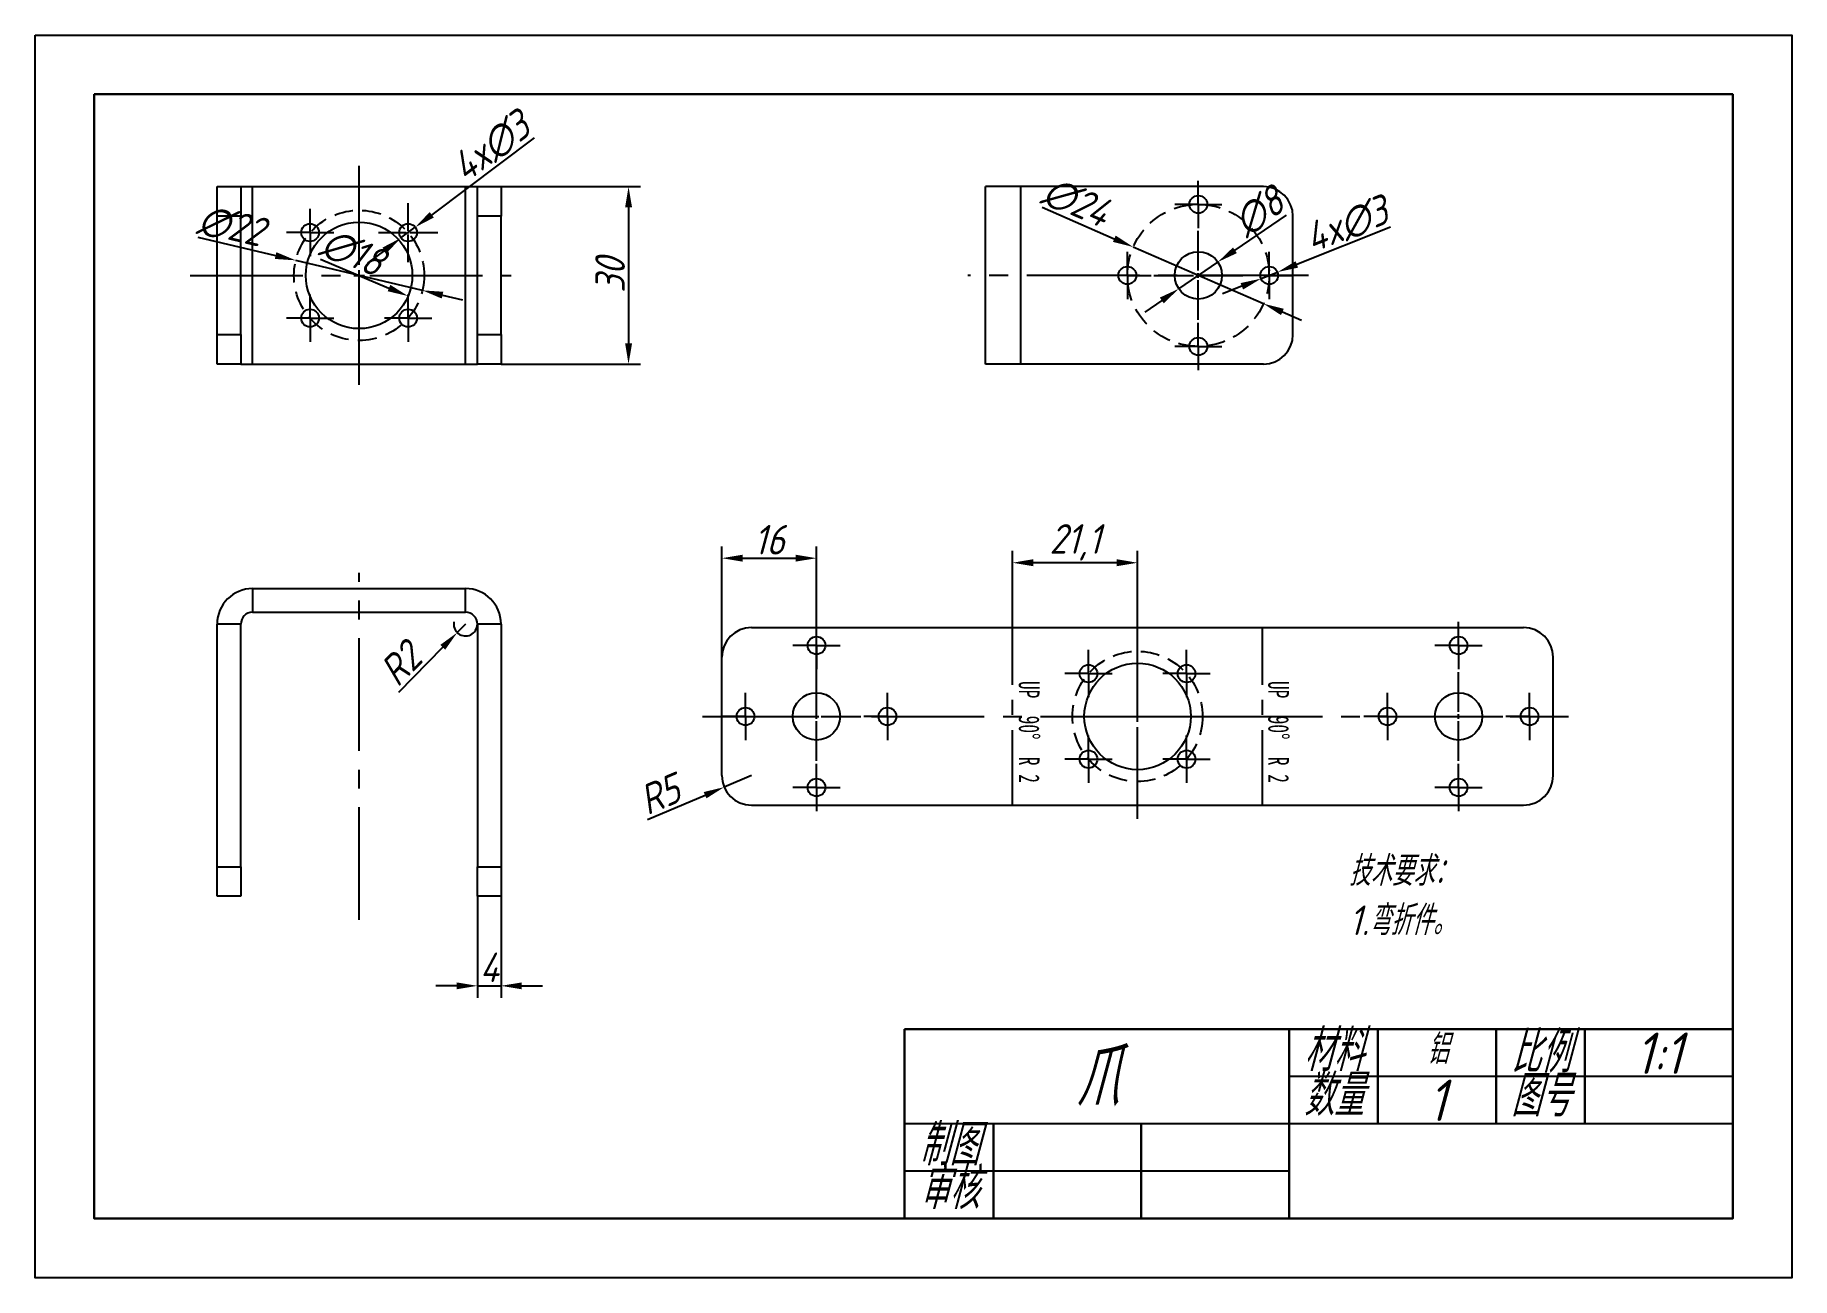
# Model space of a CAD drawing. Header units: millimetres. Extents: x 2895 to 3192, y 1640 to 1850.
import ezdxf

# ---------------------------------------------------------------- set-up
doc = ezdxf.new("R2010")
doc.units = ezdxf.units.MM
for name, pattern in [('CENTER2', [28.575, 19.05, -3.175, 3.175, -3.175]), ('CENTERX2', [20.32, 12.7, -2.54, 2.54, -2.54]), ('HIDDEN2', [4.7625, 3.175, -1.5875])]:
    doc.linetypes.add(name, pattern=pattern)
for name, color, linetype in [('10', 7, 'Continuous'), ('中心线', 1, 'CENTER2'), ('细实线', 3, 'Continuous'), ('虚线', 2, 'HIDDEN2')]:
    doc.layers.add(name, color=color, linetype=linetype)
doc.layers.add('粗实线', color=7, linetype='Continuous', lineweight=30)
doc.styles.add('SLDTEXTSTYLE6', font='TXT', dxfattribs={"width": 0.616667})
doc.styles.get("Standard").update_dxf_attribs({"font": 'gbeitc.shx', "bigfont": 'gbcbig.shx'})
doc.dimstyles.new('ISO-25', dxfattribs={"dimtxt": 5, "dimasz": 3.5, "dimexe": 2, "dimexo": 0, "dimtad": 1, "dimdec": 1, "dimtxsty": 'Standard', "dimcen": 2.5, "dimadec": 0, "dimazin": 0, "dimtfac": 1, "dimtdec": 1, "dimtmove": 0, "dimatfit": 3, "dimfxl": 1, "dimarcsym": 0})

# ---------------------------------------------------------------- blocks, each defined once
blk = doc.blocks.new('SW_CENTERMARKSYMBOL_1')
at = {"layer": '10', "color": 0}
for p, q in [((0, 2.5), (0, 4)), ((-2.5, 0), (-4, 0)), ((0, 0), (-2.5, 0)), ((0, 0), (0, 2.5)), ((0, 0), (0, -2.5)), ((0, 0), (2.5, 0)), ((2.5, 0), (4, 0)), ((0, -2.5), (0, -4))]:
    blk.add_line(p, q, dxfattribs=at)
blk = doc.blocks.new('SW_CENTERMARKSYMBOL_2')
at = {"layer": '10', "color": 0}
for p, q in [((0, 2.5), (0, 4)), ((-2.5, 0), (-4, 0)), ((0, 0), (-2.5, 0)), ((0, 0), (0, 2.5)), ((0, 0), (0, -2.5)), ((0, 0), (2.5, 0)), ((2.5, 0), (4, 0)), ((0, -2.5), (0, -4))]:
    blk.add_line(p, q, dxfattribs=at)
blk = doc.blocks.new('SW_CENTERMARKSYMBOL_3')
at = {"layer": '10', "color": 0}
for p, q in [((0, 2.5), (0, 4)), ((-2.5, 0), (-4, 0)), ((0, 0), (-2.5, 0)), ((0, 0), (0, 2.5)), ((0, 0), (0, -2.5)), ((0, 0), (2.5, 0)), ((2.5, 0), (4, 0)), ((0, -2.5), (0, -4))]:
    blk.add_line(p, q, dxfattribs=at)
blk = doc.blocks.new('SW_CENTERMARKSYMBOL_6')
at = {"layer": '10', "color": 0}
for p, q in [((0, 2.5), (0, 4)), ((-2.5, 0), (-4, 0)), ((0, 0), (-2.5, 0)), ((0, 0), (0, 2.5)), ((0, 0), (0, -2.5)), ((0, 0), (2.5, 0)), ((2.5, 0), (4, 0)), ((0, -2.5), (0, -4))]:
    blk.add_line(p, q, dxfattribs=at)
blk = doc.blocks.new('SW_CENTERMARKSYMBOL_7')
at = {"layer": '10', "color": 0}
for p, q in [((0, 2.5), (0, 4)), ((-2.5, 0), (-4, 0)), ((0, 0), (-2.5, 0)), ((0, 0), (0, 2.5)), ((0, 0), (0, -2.5)), ((0, 0), (2.5, 0)), ((2.5, 0), (4, 0)), ((0, -2.5), (0, -4))]:
    blk.add_line(p, q, dxfattribs=at)
blk = doc.blocks.new('SW_CENTERMARKSYMBOL_8')
at = {"layer": '10', "color": 0}
for p, q in [((0, 2.5), (0, 4)), ((-2.5, 0), (-4, 0)), ((0, 0), (-2.5, 0)), ((0, 0), (0, 2.5)), ((0, 0), (0, -2.5)), ((0, 0), (2.5, 0)), ((2.5, 0), (4, 0)), ((0, -2.5), (0, -4))]:
    blk.add_line(p, q, dxfattribs=at)
blk = doc.blocks.new('SW_CENTERMARKSYMBOL_9')
at = {"layer": '10', "color": 0}
for p, q in [((0, 2.5), (0, 4)), ((-2.5, 0), (-4, 0)), ((0, 0), (-2.5, 0)), ((0, 0), (0, 2.5)), ((0, 0), (0, -2.5)), ((0, 0), (2.5, 0)), ((2.5, 0), (4, 0)), ((0, -2.5), (0, -4))]:
    blk.add_line(p, q, dxfattribs=at)
blk = doc.blocks.new('SW_CENTERMARKSYMBOL_11')
at = {"layer": '10', "color": 0}
for p, q in [((0, 2.5), (0, 4)), ((-2.5, 0), (-4, 0)), ((0, 0), (-2.5, 0)), ((0, 0), (0, 2.5)), ((0, 0), (0, -2.5)), ((0, 0), (2.5, 0)), ((2.5, 0), (4, 0)), ((0, -2.5), (0, -4))]:
    blk.add_line(p, q, dxfattribs=at)
blk = doc.blocks.new('SW_CENTERMARKSYMBOL_12')
at = {"layer": '10', "color": 0}
for p, q in [((0, 2.5), (0, 4)), ((-2.5, 0), (-4, 0)), ((0, 0), (-2.5, 0)), ((0, 0), (0, 2.5)), ((0, 0), (0, -2.5)), ((0, 0), (2.5, 0)), ((2.5, 0), (4, 0)), ((0, -2.5), (0, -4))]:
    blk.add_line(p, q, dxfattribs=at)
blk = doc.blocks.new('SW_CENTERMARKSYMBOL_13')
at = {"layer": '10', "color": 0}
for p, q in [((0, 2.5), (0, 4)), ((-2.5, 0), (-4, 0)), ((0, 0), (-2.5, 0)), ((0, 0), (0, 2.5)), ((0, 0), (0, -2.5)), ((0, 0), (2.5, 0)), ((2.5, 0), (4, 0)), ((0, -2.5), (0, -4))]:
    blk.add_line(p, q, dxfattribs=at)
blk = doc.blocks.new('SW_CENTERMARKSYMBOL_14')
at = {"layer": '10', "color": 0}
for p, q in [((0, 2.5), (0, 4)), ((-2.5, 0), (-4, 0)), ((0, 0), (-2.5, 0)), ((0, 0), (0, 2.5)), ((0, 0), (0, -2.5)), ((0, 0), (2.5, 0)), ((2.5, 0), (4, 0)), ((0, -2.5), (0, -4))]:
    blk.add_line(p, q, dxfattribs=at)
blk = doc.blocks.new('SW_CENTERMARKSYMBOL_16')
at = {"layer": '10', "color": 0}
for p, q in [((0, 2.5), (0, 4)), ((-2.5, 0), (-4, 0)), ((0, 0), (-2.5, 0)), ((0, 0), (0, 2.5)), ((0, 0), (0, -2.5)), ((0, 0), (2.5, 0)), ((2.5, 0), (4, 0)), ((0, -2.5), (0, -4))]:
    blk.add_line(p, q, dxfattribs=at)
blk = doc.blocks.new('SW_CENTERMARKSYMBOL_17')
at = {"layer": '10', "color": 0}
for p, q in [((0, 2.5), (0, 4)), ((-2.5, 0), (-4, 0)), ((0, 0), (-2.5, 0)), ((0, 0), (0, 2.5)), ((0, 0), (0, -2.5)), ((0, 0), (2.5, 0)), ((2.5, 0), (4, 0)), ((0, -2.5), (0, -4))]:
    blk.add_line(p, q, dxfattribs=at)
blk = doc.blocks.new('SW_CENTERMARKSYMBOL_18')
at = {"layer": '10', "color": 0}
for p, q in [((0, 2.5), (0, 4)), ((-2.5, 0), (-4, 0)), ((0, 0), (-2.5, 0)), ((0, 0), (0, 2.5)), ((0, 0), (0, -2.5)), ((0, 0), (2.5, 0)), ((2.5, 0), (4, 0)), ((0, -2.5), (0, -4))]:
    blk.add_line(p, q, dxfattribs=at)
blk = doc.blocks.new('SW_CENTERMARKSYMBOL_19')
at = {"layer": '10', "color": 0}
for p, q in [((0, 2.5), (0, 4)), ((-2.5, 0), (-4, 0)), ((0, 0), (-2.5, 0)), ((0, 0), (0, 2.5)), ((0, 0), (0, -2.5)), ((0, 0), (2.5, 0)), ((2.5, 0), (4, 0)), ((0, -2.5), (0, -4))]:
    blk.add_line(p, q, dxfattribs=at)
blk = doc.blocks.new('SW_CENTERMARKSYMBOL_21')
at = {"layer": '10', "color": 0}
for p, q in [((0, 2.5), (0, 4)), ((-2.5, 0), (-4, 0)), ((0, 0), (-2.5, 0)), ((0, 0), (0, 2.5)), ((0, 0), (0, -2.5)), ((0, 0), (2.5, 0)), ((2.5, 0), (4, 0)), ((0, -2.5), (0, -4))]:
    blk.add_line(p, q, dxfattribs=at)
blk = doc.blocks.new('SW_CENTERMARKSYMBOL_22')
at = {"layer": '10', "color": 0}
for p, q in [((0, 2.5), (0, 4)), ((-2.5, 0), (-4, 0)), ((0, 0), (-2.5, 0)), ((0, 0), (0, 2.5)), ((0, 0), (0, -2.5)), ((0, 0), (2.5, 0)), ((2.5, 0), (4, 0)), ((0, -2.5), (0, -4))]:
    blk.add_line(p, q, dxfattribs=at)
blk = doc.blocks.new('SW_CENTERMARKSYMBOL_23')
at = {"layer": '10', "color": 0}
for p, q in [((0, 2.5), (0, 4)), ((-2.5, 0), (-4, 0)), ((0, 0), (-2.5, 0)), ((0, 0), (0, 2.5)), ((0, 0), (0, -2.5)), ((0, 0), (2.5, 0)), ((2.5, 0), (4, 0)), ((0, -2.5), (0, -4))]:
    blk.add_line(p, q, dxfattribs=at)
blk = doc.blocks.new('SW_CENTERMARKSYMBOL_24')
at = {"layer": '10', "color": 0}
for p, q in [((0, 2.5), (0, 4)), ((-2.5, 0), (-4, 0)), ((0, 0), (-2.5, 0)), ((0, 0), (0, 2.5)), ((0, 0), (0, -2.5)), ((0, 0), (2.5, 0)), ((2.5, 0), (4, 0)), ((0, -2.5), (0, -4))]:
    blk.add_line(p, q, dxfattribs=at)
blk = doc.blocks.new('*U32')
at = {"layer": '中心线', "color": 0, "linetype": 'CENTER2', "transparency": 16777216}
for p, q in [((0, 1.8), (0, 12.5)), ((-28.55, 0), (-1.8, 0)), ((1.8, 0), (25.7, 0)), ((0, -12.5), (0, -1.8))]:
    blk.add_line(p, q, dxfattribs=at)
at = {"layer": '中心线', "color": 0, "linetype": 'Continuous', "transparency": 16777216}
for p, q in [((-0.9, 0), (0.9, 0)), ((0, -0.9), (0, 0.9))]:
    blk.add_line(p, q, dxfattribs=at)
blk = doc.blocks.new('*U33')
at = {"layer": '中心线', "color": 0, "linetype": 'CENTER2', "transparency": 16777216}
for p, q in [((0, 0.3), (0, 5)), ((-5, 0), (-0.3, 0)), ((0.3, 0), (5, 0)), ((0, -5), (0, -0.3))]:
    blk.add_line(p, q, dxfattribs=at)
at = {"layer": '中心线', "color": 0, "linetype": 'Continuous', "transparency": 16777216}
for p, q in [((-0.15, 0), (0.15, 0)), ((0, -0.15), (0, 0.15))]:
    blk.add_line(p, q, dxfattribs=at)
blk = doc.blocks.new('*U34')
at = {"layer": '中心线', "color": 0, "linetype": 'CENTER2', "transparency": 16777216}
for p, q in [((0, 0.8), (0, 7.5)), ((-7.5, 0), (-0.8, 0)), ((0.8, 0), (7.5, 0)), ((0, -7.5), (0, -0.8))]:
    blk.add_line(p, q, dxfattribs=at)
at = {"layer": '中心线', "color": 0, "linetype": 'Continuous', "transparency": 16777216}
for p, q in [((-0.4, 0), (0.4, 0)), ((0, -0.4), (0, 0.4))]:
    blk.add_line(p, q, dxfattribs=at)
blk = doc.blocks.new('*U35')
at = {"layer": '中心线', "color": 0, "linetype": 'CENTER2', "transparency": 16777216}
for p, q in [((0, 0.8), (0, 7.5)), ((-7.5, 0), (-0.8, 0)), ((0.8, 0), (7.5, 0)), ((0, -7.5), (0, -0.8))]:
    blk.add_line(p, q, dxfattribs=at)
at = {"layer": '中心线', "color": 0, "linetype": 'Continuous', "transparency": 16777216}
for p, q in [((-0.4, 0), (0.4, 0)), ((0, -0.4), (0, 0.4))]:
    blk.add_line(p, q, dxfattribs=at)
blk = doc.blocks.new('*U36')
at = {"layer": '中心线', "color": 0, "linetype": 'CENTER2', "transparency": 16777216}
for p, q in [((0, 1.8), (0, 17.11)), ((-12.5, 0), (-1.8, 0)), ((1.8, 0), (12.5, 0)), ((0, -17.29), (0, -1.8))]:
    blk.add_line(p, q, dxfattribs=at)
at = {"layer": '中心线', "color": 0, "linetype": 'Continuous', "transparency": 16777216}
for p, q in [((-0.9, 0), (0.9, 0)), ((0, -0.9), (0, 0.9))]:
    blk.add_line(p, q, dxfattribs=at)
blk = doc.blocks.new('*U37')
at = {"layer": '中心线', "color": 0, "linetype": 'CENTER2', "transparency": 16777216}
for p, q in [((0, 0.8), (0, 7.5)), ((-7.5, 0), (-0.8, 0)), ((0.8, 0), (7.5, 0)), ((0, -7.5), (0, -0.8))]:
    blk.add_line(p, q, dxfattribs=at)
at = {"layer": '中心线', "color": 0, "linetype": 'Continuous', "transparency": 16777216}
for p, q in [((-0.4, 0), (0.4, 0)), ((0, -0.4), (0, 0.4))]:
    blk.add_line(p, q, dxfattribs=at)
blk = doc.blocks.new('*U38')
at = {"layer": '中心线', "color": 0, "linetype": 'CENTER2', "transparency": 16777216}
blk.add_line((0, -18.5), (0, 18.5), dxfattribs=at)
blk = doc.blocks.new('*U39')
at = {"layer": '中心线', "color": 0, "linetype": 'CENTER2', "transparency": 16777216}
blk.add_line((28.13, 0), (-29.45, 0), dxfattribs=at)
blk = doc.blocks.new('*U40')
at = {"layer": '中心线', "color": 0, "linetype": 'CENTER2', "transparency": 16777216}
blk.add_line((0, -29.5), (0, 29.15), dxfattribs=at)
blk = doc.blocks.new('*U41')
at = {"layer": '中心线', "color": 0, "linetype": 'CENTER2', "transparency": 16777216}
blk.add_line((-73.53, 0), (72.87, 0), dxfattribs=at)
blk = doc.blocks.new('*D42')
at = {"layer": 'Defpoints', "color": 0, "transparency": 16777216}
for p in [(2957.14, 1815.73), (2959.54, 1817.53)]:
    blk.add_point(p, dxfattribs=at)
at = {"layer": '细实线', "color": 0, "lineweight": -2, "transparency": 16777216}
for p, q in [((2979.64, 1832.66), (2962.34, 1819.64)), ((2957.14, 1815.73), (2959.54, 1817.53)), ((2954.35, 1813.62), (2951.55, 1811.52))]:
    blk.add_line(p, q, dxfattribs=at)
at = {"layer": '细实线', "color": 0, "transparency": 16777216}
for points in [[(2961.99, 1820.1), (2962.69, 1819.17), (2959.54, 1817.53)], [(2954, 1814.09), (2954.7, 1813.16), (2957.14, 1815.73)]]:
    blk.add_solid(points, dxfattribs=at)
at = {"layer": '细实线', "color": 0, "transparency": 16777216, "insert": (2972.35, 1831.09), "char_height": 5, "attachment_point": 5, "rotation": 36.97}
blk.add_mtext('4x∅3', dxfattribs=at)
blk = doc.blocks.new('*D43')
at = {"layer": 'Defpoints', "color": 0, "transparency": 16777216}
for p in [(2941.76, 1812.91), (2958.34, 1805.9)]:
    blk.add_point(p, dxfattribs=at)
at = {"layer": '细实线', "color": 0, "lineweight": -2, "transparency": 16777216}
blk.add_line((2943.54, 1812.15), (2955.11, 1807.26), dxfattribs=at)
at = {"layer": '细实线', "color": 0, "transparency": 16777216}
blk.add_solid([(2955.34, 1807.8), (2954.89, 1806.72), (2958.34, 1805.9)], dxfattribs=at)
at = {"layer": '细实线', "color": 0, "transparency": 16777216, "insert": (2948.94, 1813.27), "char_height": 5, "attachment_point": 5, "rotation": 337.0726}
blk.add_mtext('∅18', dxfattribs=at)
blk = doc.blocks.new('*D44')
at = {"layer": 'Defpoints', "color": 0, "transparency": 16777216}
for p in [(3095.24, 1811.66), (3088.64, 1807.14)]:
    blk.add_point(p, dxfattribs=at)
at = {"layer": '细实线', "color": 0, "lineweight": -2, "transparency": 16777216}
for p, q in [((3106.78, 1819.56), (3098.13, 1813.64)), ((3088.64, 1807.14), (3095.24, 1811.66)), ((3085.76, 1805.17), (3082.87, 1803.19))]:
    blk.add_line(p, q, dxfattribs=at)
at = {"layer": '细实线', "color": 0, "transparency": 16777216}
for points in [[(3097.8, 1814.12), (3098.46, 1813.16), (3095.24, 1811.66)], [(3085.43, 1805.65), (3086.09, 1804.68), (3088.64, 1807.14)]]:
    blk.add_solid(points, dxfattribs=at)
at = {"layer": '细实线', "color": 0, "transparency": 16777216, "insert": (3102.13, 1820.17), "char_height": 5, "attachment_point": 5, "rotation": 34.4041}
blk.add_mtext('∅8', dxfattribs=at)
blk = doc.blocks.new('*D45')
at = {"layer": 'Defpoints', "color": 0, "transparency": 16777216}
for p in [(3102.55, 1808.85), (3105.34, 1809.96)]:
    blk.add_point(p, dxfattribs=at)
at = {"layer": '细实线', "color": 0, "lineweight": -2, "transparency": 16777216}
for p, q in [((3124.43, 1817.55), (3108.59, 1811.25)), ((3102.55, 1808.85), (3105.34, 1809.96)), ((3099.3, 1807.56), (3096.05, 1806.26))]:
    blk.add_line(p, q, dxfattribs=at)
at = {"layer": '细实线', "color": 0, "transparency": 16777216}
for points in [[(3108.38, 1811.79), (3108.81, 1810.71), (3105.34, 1809.96)], [(3099.08, 1808.1), (3099.51, 1807.01), (3102.55, 1808.85)]]:
    blk.add_solid(points, dxfattribs=at)
at = {"layer": '细实线', "color": 0, "transparency": 16777216, "insert": (3116.98, 1817.95), "char_height": 5, "attachment_point": 5, "rotation": 21.6801}
blk.add_mtext('4x∅3', dxfattribs=at)
blk = doc.blocks.new('*D46')
at = {"layer": 'Defpoints', "color": 0, "transparency": 16777216}
for p in [(2939.35, 1811.94), (2960.75, 1806.87)]:
    blk.add_point(p, dxfattribs=at)
at = {"layer": '细实线', "color": 0, "lineweight": -2, "transparency": 16777216}
for p, q in [((2922.8, 1815.86), (2935.94, 1812.75)), ((2960.75, 1806.87), (2939.35, 1811.94)), ((2964.16, 1806.06), (2967.56, 1805.25))]:
    blk.add_line(p, q, dxfattribs=at)
at = {"layer": '细实线', "color": 0, "transparency": 16777216}
for points in [[(2936.07, 1813.32), (2935.81, 1812.18), (2939.35, 1811.94)], [(2964.29, 1806.63), (2964.02, 1805.49), (2960.75, 1806.87)]]:
    blk.add_solid(points, dxfattribs=at)
at = {"layer": '细实线', "color": 0, "transparency": 16777216, "insert": (2928.39, 1817.75), "char_height": 5, "attachment_point": 5, "rotation": 346.6622}
blk.add_mtext('∅22', dxfattribs=at)
blk = doc.blocks.new('*D47')
at = {"layer": 'Defpoints', "color": 0, "transparency": 16777216}
for p in [(3080.94, 1814.19), (3102.95, 1804.61)]:
    blk.add_point(p, dxfattribs=at)
at = {"layer": '细实线', "color": 0, "lineweight": -2, "transparency": 16777216}
for p, q in [((3065.55, 1820.9), (3077.73, 1815.59)), ((3102.95, 1804.61), (3080.94, 1814.19)), ((3106.16, 1803.22), (3109.36, 1801.82))]:
    blk.add_line(p, q, dxfattribs=at)
at = {"layer": '细实线', "color": 0, "transparency": 16777216}
for points in [[(3077.97, 1816.13), (3077.5, 1815.06), (3080.94, 1814.19)], [(3106.39, 1803.75), (3105.92, 1802.68), (3102.95, 1804.61)]]:
    blk.add_solid(points, dxfattribs=at)
at = {"layer": '细实线', "color": 0, "transparency": 16777216, "insert": (3071.28, 1821.81), "char_height": 5, "attachment_point": 5, "rotation": 336.4716}
blk.add_mtext('∅24', dxfattribs=at)
blk = doc.blocks.new('*D48')
at = {"layer": 'Defpoints', "color": 0, "transparency": 16777216}
for p in [(2974.05, 1824.4), (2974.05, 1794.4), (2995.61, 1794.4)]:
    blk.add_point(p, dxfattribs=at)
at = {"layer": '细实线', "color": 0, "lineweight": -2, "transparency": 16777216}
for p, q in [((2974.05, 1824.4), (2997.61, 1824.4)), ((2995.61, 1820.9), (2995.61, 1797.9)), ((2974.05, 1794.4), (2997.61, 1794.4))]:
    blk.add_line(p, q, dxfattribs=at)
at = {"layer": '细实线', "color": 0, "transparency": 16777216}
for points in [[(2995.03, 1820.9), (2996.2, 1820.9), (2995.61, 1824.4)], [(2995.03, 1797.9), (2996.2, 1797.9), (2995.61, 1794.4)]]:
    blk.add_solid(points, dxfattribs=at)
at = {"layer": '细实线', "color": 0, "transparency": 16777216, "insert": (2992.49, 1809.4), "char_height": 5, "attachment_point": 5, "rotation": 90}
blk.add_mtext('30', dxfattribs=at)
blk = doc.blocks.new('*D49')
at = {"layer": 'Defpoints', "color": 0, "transparency": 16777216}
for p in [(3060.52, 1760.84), (3060.52, 1749.87), (3081.66, 1734.87)]:
    blk.add_point(p, dxfattribs=at)
at = {"layer": '细实线', "color": 0, "lineweight": -2, "transparency": 16777216}
for p, q in [((3060.52, 1749.87), (3060.52, 1762.84)), ((3081.66, 1734.87), (3081.66, 1762.84)), ((3078.16, 1760.84), (3064.02, 1760.84))]:
    blk.add_line(p, q, dxfattribs=at)
at = {"layer": '细实线', "color": 0, "transparency": 16777216}
for points in [[(3064.02, 1761.43), (3064.02, 1760.26), (3060.52, 1760.84)], [(3078.16, 1761.43), (3078.16, 1760.26), (3081.66, 1760.84)]]:
    blk.add_solid(points, dxfattribs=at)
at = {"layer": '细实线', "color": 0, "transparency": 16777216, "insert": (3071.09, 1764.28), "char_height": 5, "attachment_point": 5}
blk.add_mtext('21,1', dxfattribs=at)
blk = doc.blocks.new('*D50')
at = {"layer": 'Defpoints', "color": 0, "transparency": 16777216}
for p in [(3027.38, 1761.61), (3011.38, 1734.87), (3027.38, 1734.87)]:
    blk.add_point(p, dxfattribs=at)
at = {"layer": '细实线', "color": 0, "lineweight": -2, "transparency": 16777216}
for p, q in [((3011.38, 1734.87), (3011.38, 1763.61)), ((3014.88, 1761.61), (3023.88, 1761.61)), ((3027.38, 1734.87), (3027.38, 1763.61))]:
    blk.add_line(p, q, dxfattribs=at)
at = {"layer": '细实线', "color": 0, "transparency": 16777216}
for points in [[(3014.88, 1762.19), (3014.88, 1761.03), (3011.38, 1761.61)], [(3023.88, 1762.19), (3023.88, 1761.03), (3027.38, 1761.61)]]:
    blk.add_solid(points, dxfattribs=at)
at = {"layer": '细实线', "color": 0, "transparency": 16777216, "insert": (3019.38, 1764.73), "char_height": 5, "attachment_point": 5}
blk.add_mtext('16', dxfattribs=at)
blk = doc.blocks.new('*D51')
at = {"layer": 'Defpoints', "color": 0, "transparency": 16777216}
for p in [(2968.05, 1750.47), (2966.65, 1749.04)]:
    blk.add_point(p, dxfattribs=at)
at = {"layer": '细实线', "color": 0, "lineweight": -2, "transparency": 16777216}
for p, q in [((2968.05, 1750.47), (2966.65, 1749.04)), ((2956.78, 1738.99), (2964.2, 1746.55))]:
    blk.add_line(p, q, dxfattribs=at)
blk.add_arc((2968.05, 1750.47), 2, 168.2254, 0, dxfattribs=at)
at = {"layer": '细实线', "color": 0, "transparency": 16777216}
blk.add_solid([(2963.78, 1746.95), (2964.61, 1746.14), (2966.65, 1749.04)], dxfattribs=at)
at = {"layer": '细实线', "color": 0, "transparency": 16777216, "insert": (2957.03, 1743.71), "char_height": 5, "attachment_point": 5, "rotation": 45.5212}
blk.add_mtext('R2', dxfattribs=at)
blk = doc.blocks.new('*D52')
at = {"layer": 'Defpoints', "color": 0, "transparency": 16777216}
for p in [(3011.77, 1722.92), (3016.38, 1724.87)]:
    blk.add_point(p, dxfattribs=at)
at = {"layer": '细实线', "color": 0, "lineweight": -2, "transparency": 16777216}
for p, q in [((3016.38, 1724.87), (3011.77, 1722.92)), ((2998.8, 1717.43), (3008.55, 1721.56))]:
    blk.add_line(p, q, dxfattribs=at)
at = {"layer": '细实线', "color": 0, "transparency": 16777216}
blk.add_solid([(3008.32, 1722.09), (3008.78, 1721.02), (3011.77, 1722.92)], dxfattribs=at)
at = {"layer": '细实线', "color": 0, "transparency": 16777216, "insert": (3000.85, 1721.69), "char_height": 5, "attachment_point": 5, "rotation": 22.9537}
blk.add_mtext('R5', dxfattribs=at)
blk = doc.blocks.new('*D53')
at = {"layer": 'Defpoints', "color": 0, "transparency": 16777216}
for p in [(2970.05, 1704.47), (2974.05, 1704.47), (2974.05, 1689.34)]:
    blk.add_point(p, dxfattribs=at)
at = {"layer": '细实线', "color": 0, "lineweight": -2, "transparency": 16777216}
for p, q in [((2970.05, 1704.47), (2970.05, 1687.34)), ((2974.05, 1704.47), (2974.05, 1687.34)), ((2966.55, 1689.34), (2963.05, 1689.34)), ((2970.05, 1689.34), (2974.05, 1689.34)), ((2977.55, 1689.34), (2981.05, 1689.34))]:
    blk.add_line(p, q, dxfattribs=at)
at = {"layer": '细实线', "color": 0, "transparency": 16777216}
for points in [[(2966.55, 1689.92), (2966.55, 1688.76), (2970.05, 1689.34)], [(2977.55, 1689.92), (2977.55, 1688.76), (2974.05, 1689.34)]]:
    blk.add_solid(points, dxfattribs=at)
at = {"layer": '细实线', "color": 0, "transparency": 16777216, "insert": (2972.05, 1692.47), "char_height": 5, "attachment_point": 5}
blk.add_mtext('4', dxfattribs=at)

msp = doc.modelspace()

# ---------------------------------------------------------------- linework, layer by layer
at = {"color": 7, "linetype": 'Continuous', "lineweight": 25}
for p, q in [((2926.05, 1824.4), (2930.05, 1824.4)), ((2926.05, 1819.4), (2926.05, 1824.4)), ((2930.05, 1824.4), (2930.05, 1819.4)), ((2930.05, 1824.4), (2932.05, 1824.4)), ((2932.05, 1794.4), (2932.05, 1824.4)), ((2932.05, 1824.4), (2968.05, 1824.4)), ((2968.05, 1794.4), (2968.05, 1824.4)), ((2968.05, 1824.4), (2970.05, 1824.4)), ((2970.05, 1824.4), (2974.05, 1824.4)), ((2970.05, 1819.4), (2970.05, 1824.4)), ((2974.05, 1824.4), (2974.05, 1819.4)), ((3055.94, 1794.4), (3055.94, 1824.4)), ((3061.94, 1824.4), (3055.94, 1824.4)), ((3061.94, 1794.4), (3061.94, 1824.4)), ((3102.94, 1824.4), (3061.94, 1824.4)), ((2930.05, 1819.4), (2926.05, 1819.4)), ((2926.05, 1799.4), (2926.05, 1819.4)), ((2930.05, 1799.4), (2930.05, 1819.4)), ((2974.05, 1819.4), (2970.05, 1819.4)), ((2970.05, 1799.4), (2970.05, 1819.4)), ((2974.05, 1799.4), (2974.05, 1819.4)), ((3107.94, 1799.4), (3107.94, 1819.4)), ((2926.05, 1799.4), (2930.05, 1799.4)), ((2926.05, 1794.4), (2926.05, 1799.4)), ((2930.05, 1799.4), (2930.05, 1794.4)), ((2970.05, 1799.4), (2974.05, 1799.4)), ((2970.05, 1794.4), (2970.05, 1799.4)), ((2974.05, 1799.4), (2974.05, 1794.4)), ((2930.05, 1794.4), (2926.05, 1794.4)), ((2930.05, 1794.4), (2932.05, 1794.4)), ((2932.05, 1794.4), (2968.05, 1794.4)), ((2968.05, 1794.4), (2970.05, 1794.4)), ((2974.05, 1794.4), (2970.05, 1794.4)), ((3061.94, 1794.4), (3055.94, 1794.4)), ((3102.94, 1794.4), (3061.94, 1794.4)), ((2932.05, 1756.47), (2932.05, 1752.47)), ((2932.05, 1756.47), (2968.05, 1756.47)), ((2968.05, 1752.47), (2968.05, 1756.47)), ((2932.05, 1752.47), (2968.05, 1752.47)), ((2930.05, 1750.47), (2926.05, 1750.47)), ((2926.05, 1709.47), (2926.05, 1750.47)), ((2930.05, 1709.47), (2930.05, 1750.47)), ((2974.05, 1750.47), (2970.05, 1750.47)), ((2970.05, 1750.47), (2970.05, 1709.47)), ((2974.05, 1750.47), (2974.05, 1709.47)), ((3016.38, 1749.87), (3146.94, 1749.87)), ((3011.38, 1724.87), (3011.38, 1744.87)), ((3151.94, 1724.87), (3151.94, 1744.87)), ((3016.38, 1719.87), (3146.94, 1719.87)), ((2926.05, 1709.47), (2930.05, 1709.47)), ((2926.05, 1704.47), (2926.05, 1709.47)), ((2930.05, 1709.47), (2930.05, 1704.47)), ((2970.05, 1709.47), (2974.05, 1709.47)), ((2970.05, 1704.47), (2970.05, 1709.47)), ((2974.05, 1709.47), (2974.05, 1704.47)), ((2930.05, 1704.47), (2926.05, 1704.47)), ((2974.05, 1704.47), (2970.05, 1704.47))]:
    msp.add_line(p, q, dxfattribs=at)
at = {"color": 7, "linetype": 'CENTERX2'}
for p, q in [((3060.52, 1719.87), (3060.52, 1749.87)), ((3102.8, 1719.87), (3102.8, 1749.87))]:
    msp.add_line(p, q, dxfattribs=at)
at = {"color": 7, "linetype": 'Continuous', "lineweight": 25}
for centre, radius in [((3091.94, 1821.4), 1.5), ((2941.76, 1816.63), 1.5), ((2950.05, 1809.4), 9), ((2958.34, 1816.63), 1.5), ((3091.94, 1809.4), 4), ((3079.94, 1809.4), 1.5), ((3103.94, 1809.4), 1.5), ((2941.76, 1802.18), 1.5), ((2958.34, 1802.18), 1.5), ((3091.94, 1797.4), 1.5), ((3027.38, 1746.87), 1.5), ((3135.94, 1746.87), 1.5), ((3073.37, 1742.1), 1.5), ((3081.66, 1734.87), 9), ((3089.95, 1742.1), 1.5), ((3027.38, 1734.87), 4), ((3135.94, 1734.87), 4), ((3015.38, 1734.87), 1.5), ((3039.38, 1734.87), 1.5), ((3123.94, 1734.87), 1.5), ((3147.94, 1734.87), 1.5), ((3073.37, 1727.64), 1.5), ((3089.95, 1727.64), 1.5), ((3027.38, 1722.87), 1.5), ((3135.94, 1722.87), 1.5)]:
    msp.add_circle(centre, radius, dxfattribs=at)
for centre, radius, start, end in [((3102.94, 1819.4), 5, 0, 90), ((3102.94, 1799.4), 5, 270, 0), ((2932.05, 1750.47), 6, 90, 180), ((2968.05, 1750.47), 6, 0, 90), ((2932.05, 1750.47), 2, 90, 180), ((2968.05, 1750.47), 2, 0, 90), ((3016.38, 1744.87), 5, 90, 180), ((3146.94, 1744.87), 5, 0, 90), ((3016.38, 1724.87), 5, 180, 270), ((3146.94, 1724.87), 5, 270, 0)]:
    msp.add_arc(centre, radius, start, end, dxfattribs=at)
at = {"layer": '粗实线'}
for p, q in [((3182.29, 1682), (3042.29, 1682)), ((3042.29, 1682), (3042.29, 1650)), ((3107.29, 1682), (3107.29, 1650)), ((3122.29, 1682), (3122.29, 1666)), ((3142.29, 1682), (3142.29, 1666)), ((3157.29, 1682), (3157.29, 1666)), ((3057.29, 1666), (3057.29, 1650)), ((3082.29, 1666), (3082.29, 1650)), ((3042.29, 1650), (3182.29, 1650))]:
    msp.add_line(p, q, dxfattribs=at)
msp.add_lwpolyline([(2905.29, 1840), (3182.29, 1840), (3182.29, 1650), (2905.29, 1650)], close=True, dxfattribs=at)
at = {"layer": '细实线'}
for p, q in [((3182.29, 1674), (3107.29, 1674)), ((3192.29, 1672), (3192.29, 1640)), ((3182.29, 1666), (3042.29, 1666)), ((3107.29, 1658), (3042.29, 1658))]:
    msp.add_line(p, q, dxfattribs=at)
msp.add_lwpolyline([(2895.29, 1850), (3192.29, 1850), (3192.29, 1640), (2895.29, 1640)], close=True, dxfattribs=at)
at = {"layer": '虚线'}
for centre, radius in [((3091.94, 1809.4), 12), ((2950.05, 1809.4), 11), ((3081.66, 1734.87), 11)]:
    msp.add_circle(centre, radius, dxfattribs=at)

# ---------------------------------------------------------------- block references
at = {"layer": '中心线', "linetype": 'CENTER2'}
for name, p in [('*U38', (2950.05, 1809.4)), ('*U32', (2950.05, 1809.4)), ('*U33', (2958.34, 1816.63)), ('*U34', (3091.94, 1809.4)), ('*U39', (3082.44, 1809.4)), ('*U40', (2950.05, 1729.97)), ('*U36', (3081.66, 1734.87)), ('*U35', (3027.38, 1734.87)), ('*U37', (3135.94, 1734.87)), ('*U41', (3081.66, 1734.87))]:
    msp.add_blockref(name, p, dxfattribs=at)
at = {"layer": '中心线'}
for name, p in [('SW_CENTERMARKSYMBOL_6', (3091.94, 1821.4)), ('SW_CENTERMARKSYMBOL_3', (2941.76, 1816.63)), ('SW_CENTERMARKSYMBOL_7', (3079.94, 1809.4)), ('SW_CENTERMARKSYMBOL_9', (3103.94, 1809.4)), ('SW_CENTERMARKSYMBOL_2', (2941.76, 1802.18)), ('SW_CENTERMARKSYMBOL_1', (2958.34, 1802.18)), ('SW_CENTERMARKSYMBOL_8', (3091.94, 1797.4))]:
    msp.add_blockref(name, p, dxfattribs=at)
at = {"layer": '中心线', "rotation": 270}
for name, p in [('SW_CENTERMARKSYMBOL_16', (3027.38, 1746.87)), ('SW_CENTERMARKSYMBOL_21', (3135.94, 1746.87)), ('SW_CENTERMARKSYMBOL_13', (3073.37, 1742.1)), ('SW_CENTERMARKSYMBOL_14', (3089.95, 1742.1)), ('SW_CENTERMARKSYMBOL_19', (3015.38, 1734.87)), ('SW_CENTERMARKSYMBOL_17', (3039.38, 1734.87)), ('SW_CENTERMARKSYMBOL_22', (3123.94, 1734.87)), ('SW_CENTERMARKSYMBOL_24', (3147.94, 1734.87)), ('SW_CENTERMARKSYMBOL_12', (3073.37, 1727.64)), ('SW_CENTERMARKSYMBOL_11', (3089.95, 1727.64)), ('SW_CENTERMARKSYMBOL_18', (3027.38, 1722.87)), ('SW_CENTERMARKSYMBOL_23', (3135.94, 1722.87))]:
    msp.add_blockref(name, p, dxfattribs=at)

# ---------------------------------------------------------------- texts
at = {"color": 7, "linetype": 'Continuous', "lineweight": 0, "char_height": 3.5, "attachment_point": 2, "rotation": 270, "style": 'SLDTEXTSTYLE6'}
for insert in [(3065.1, 1732.25), (3107.27, 1732.25)]:
    msp.add_mtext('UP  90°  R 2', dxfattribs=dict(at, insert=insert))
at = {"layer": '细实线'}
for s, width, heights, insert, char_height, attachment_point in [('技术要求：\\P1.弯折件。', 49.5338, [0], (3117.39, 1711.26), 5, 1), ('\\pxqc;材料', 15, [0], (3107.29, 1681.92), 7, 1), ('铝', 20, [0], (3132.35, 1678.65), 5, 5), ('\\pxqc;比例', 15, [0], (3142.29, 1681.66), 7, 1), ('\\pxqc;1:1', 15, [0], (3162.26, 1681.46), 7, 1), ('爪', 65, [0], (3074.79, 1674), 10, 5), ('\\pxqc;数量', 15, [0], (3107.29, 1674.38), 7, 1), ('1', 20, [0], (3132.29, 1670), 7, 5), ('\\pxqc;图号', 15, [0], (3142.29, 1674.27), 7, 1), ('\\pxqc;制图', 15, [8], (3042.29, 1666), 7, 1), ('\\pxqc;审核', 15, [8.61], (3042.29, 1658.61), 7, 1)]:
    msp.add_mtext_dynamic_manual_height_columns(s, width=width, gutter_width=17.5, heights=heights, dxfattribs=dict(at, insert=insert, char_height=char_height, attachment_point=attachment_point))

# ---------------------------------------------------------------- dimensions: what is measured, and where the dimension line sits
dim = msp.add_diameter_dim_2p(p1=(2957.14, 1815.73), p2=(2959.54, 1817.53), text='4x<>', dimstyle='ISO-25', dxfattribs=at)
dim.commit()
dim.dimension.update_dxf_attribs({"geometry": '*D42', "text_midpoint": (2974.23, 1828.59), "dimtype": 163})
for p1, p2, picture, middle in [((3102.95, 1804.61), (3080.94, 1814.19), '*D47', (3071.28, 1821.81)), ((3088.64, 1807.14), (3095.24, 1811.66), '*D44', (3102.13, 1820.17)), ((2960.75, 1806.87), (2939.35, 1811.94), '*D46', (2928.39, 1817.75))]:
    dim = msp.add_diameter_dim_2p(p1=p1, p2=p2, dimstyle='ISO-25', dxfattribs=at)
    dim.commit()
    dim.dimension.update_dxf_attribs({"geometry": picture, "text_midpoint": middle})
dim = msp.add_linear_dim(base=(2995.61, 1794.4), p1=(2974.05, 1824.4), p2=(2974.05, 1794.4), angle=90, dimstyle='ISO-25', dxfattribs=at)
dim.commit()
dim.dimension.update_dxf_attribs({"geometry": '*D48', "text_midpoint": (2992.49, 1809.4)})
dim = msp.add_diameter_dim_2p(p1=(3102.55, 1808.85), p2=(3105.34, 1809.96), text='4x<>', dimstyle='ISO-25', dxfattribs=at)
dim.commit()
dim.dimension.update_dxf_attribs({"geometry": '*D45', "text_midpoint": (3116.98, 1817.95)})
dim = msp.add_diameter_dim_2p(p1=(2941.76, 1812.91), p2=(2958.34, 1805.9), dimstyle='ISO-25', dxfattribs=at)
dim.commit()
dim.dimension.update_dxf_attribs({"geometry": '*D43', "text_midpoint": (2947.72, 1810.39), "dimtype": 163})
for base, p1, p2, picture, middle in [((3027.38, 1761.61), (3011.38, 1734.87), (3027.38, 1734.87), '*D50', (3019.38, 1764.73)), ((3060.52, 1760.84), (3081.66, 1734.87), (3060.52, 1749.87), '*D49', (3071.09, 1764.28)), ((2974.05, 1689.34), (2970.05, 1704.47), (2974.05, 1704.47), '*D53', (2972.05, 1692.47))]:
    dim = msp.add_linear_dim(base=base, p1=p1, p2=p2, dimstyle='ISO-25', dxfattribs=at)
    dim.commit()
    dim.dimension.update_dxf_attribs({"geometry": picture, "text_midpoint": middle})
for center, mpoint, picture, middle in [((2968.05, 1750.47), (2966.65, 1749.04), '*D51', (2957.03, 1743.71)), ((3016.38, 1724.87), (3011.77, 1722.92), '*D52', (3000.85, 1721.69))]:
    dim = msp.add_radius_dim(center=center, mpoint=mpoint, dimstyle='ISO-25', dxfattribs=at)
    dim.commit()
    dim.dimension.update_dxf_attribs({"geometry": picture, "text_midpoint": middle})

doc.saveas('drawing.dxf')
